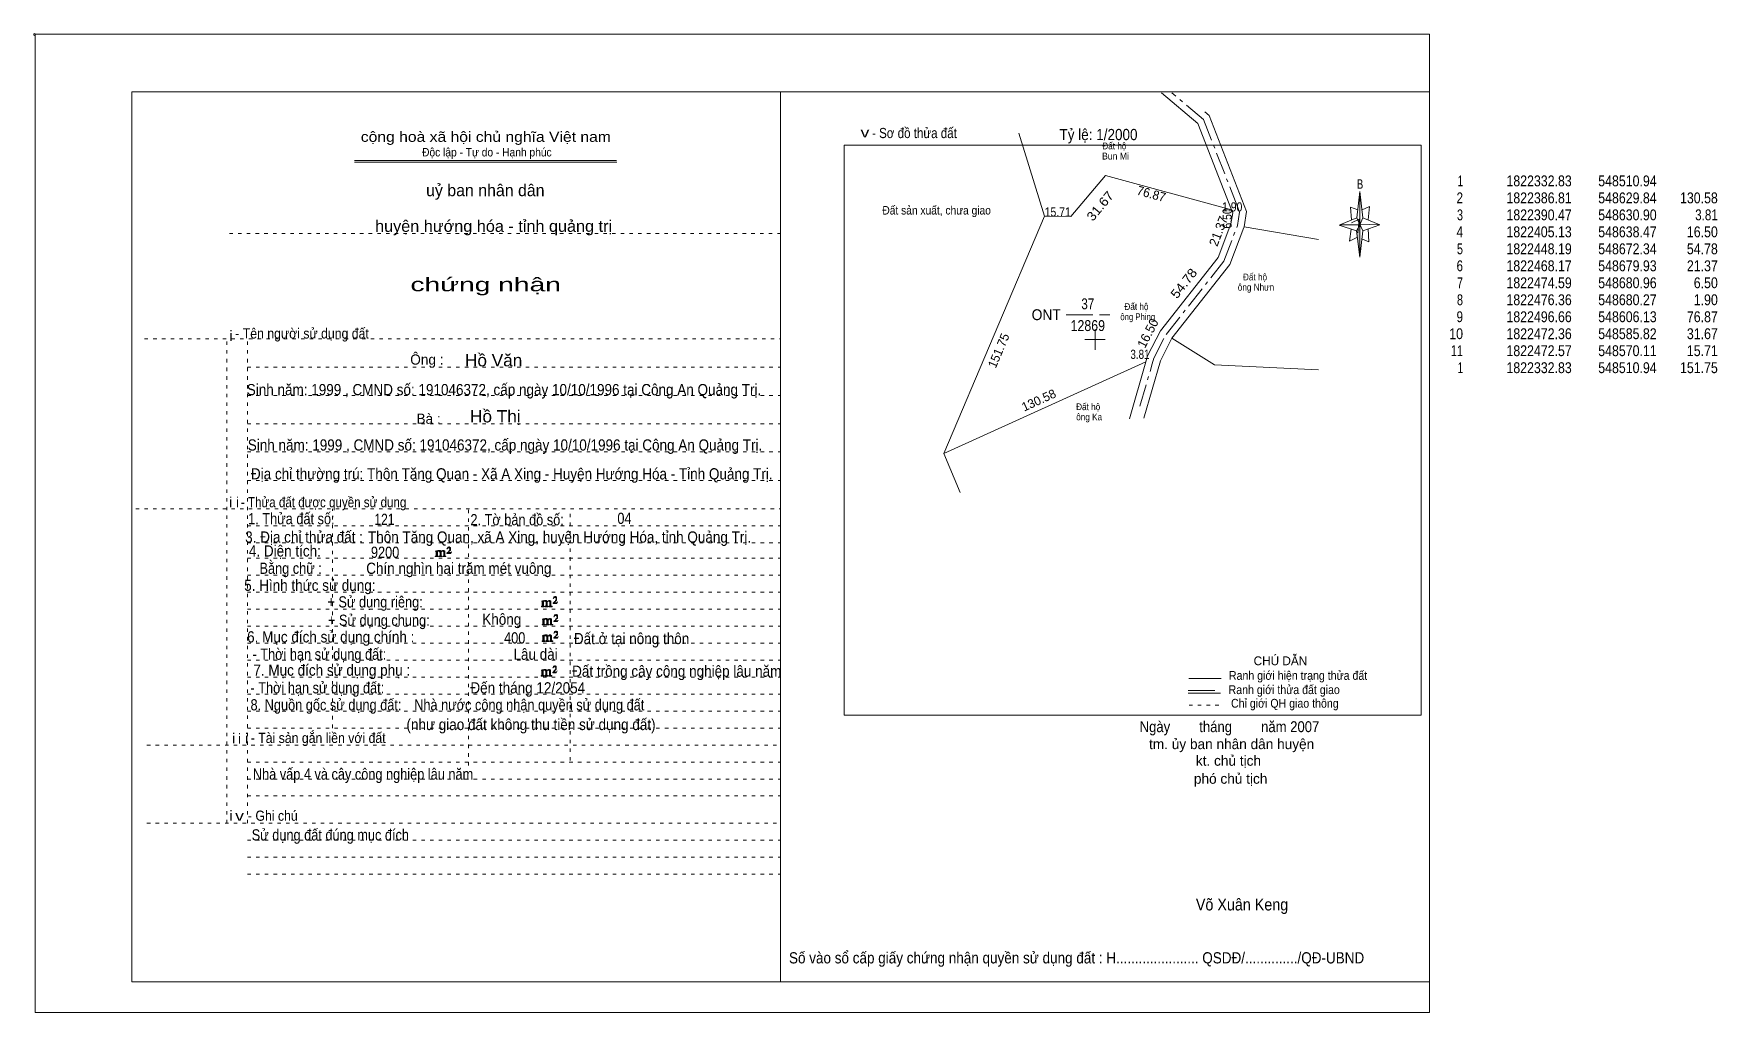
# Model space of a CAD drawing. Header units: centimetres. Extents: x -1.6 to 48, y -3.3 to 25.5.
import ezdxf
from ezdxf.enums import TextEntityAlignment as Align

# ---------------------------------------------------------------- set-up
doc = ezdxf.new("R2010")
doc.units = ezdxf.units.CM
doc.header["$LTSCALE"] = 0.13
for name, pattern in [('DOT_DASHED', [7.7, 5, -1.2, 0.3, -1.2]), ('DOTTED', [1.5, 0.3, -1.2]), ('LONG_DASHED', [7.5, 6, -1.5])]:
    doc.linetypes.add(name, pattern=pattern)
for name, color, linetype, lineweight in [('1', 7, 'DOTTED', 13), ('22', 7, 'Continuous', 13), ('33', 7, 'LONG_DASHED', 13), ('4', 7, 'Continuous', 13), ('5', 7, 'Continuous', 13), ('50', 7, 'Continuous', 13), ('53', 7, 'Continuous', 13)]:
    doc.layers.add(name, color=color, linetype=linetype, lineweight=lineweight)
for name, color, linetype in [('10', 7, 'Continuous'), ('23', 7, 'Continuous'), ('30', 7, 'Continuous')]:
    doc.layers.add(name, color=color, linetype=linetype)

msp = doc.modelspace()

# ---------------------------------------------------------------- hatches: boundary and pattern name
at = {"layer": '5'}
msp.add_hatch(color=256, dxfattribs=at).paths.add_polyline_path([(37.46, 19.87), (37.46, 18.91), (37.36, 19.69)])
at = {"layer": '50'}
for points in [[(10.27, 10.13), (10.27, 10.12), (10.27, 10.11), (10.25, 10.11), (10.24, 10.11), (10.24, 10.1), (10.33, 10.1), (10.33, 10.11), (10.32, 10.11), (10.31, 10.11), (10.31, 10.12), (10.31, 10.13), (10.31, 10.24), (10.31, 10.25), (10.32, 10.26), (10.34, 10.26), (10.35, 10.26), (10.36, 10.26), (10.37, 10.25), (10.39, 10.22), (10.39, 10.13), (10.37, 10.12), (10.37, 10.11), (10.36, 10.11), (10.35, 10.11), (10.35, 10.1), (10.44, 10.1), (10.44, 10.11), (10.43, 10.11), (10.42, 10.11), (10.42, 10.12), (10.42, 10.13), (10.42, 10.24), (10.44, 10.26), (10.45, 10.26), (10.46, 10.26), (10.49, 10.26), (10.49, 10.25), (10.5, 10.24), (10.5, 10.22), (10.5, 10.13), (10.5, 10.12), (10.49, 10.11), (10.49, 10.11), (10.47, 10.11), (10.47, 10.1), (10.56, 10.1), (10.56, 10.11), (10.55, 10.11), (10.54, 10.11), (10.53, 10.12), (10.53, 10.13), (10.53, 10.2), (10.53, 10.25), (10.53, 10.26), (10.52, 10.27), (10.5, 10.28), (10.47, 10.28), (10.46, 10.28), (10.44, 10.27), (10.41, 10.25), (10.41, 10.26), (10.4, 10.28), (10.39, 10.28), (10.37, 10.28), (10.35, 10.28), (10.34, 10.28), (10.32, 10.26), (10.31, 10.26), (10.31, 10.25), (10.31, 10.25), (10.31, 10.26), (10.31, 10.28), (10.24, 10.26), (10.24, 10.26), (10.25, 10.26), (10.27, 10.25), (10.27, 10.24), (10.27, 10.23)], [(10.69, 10.19), (10.72, 10.24), (10.72, 10.24), (10.71, 10.22), (10.69, 10.22), (10.68, 10.22), (10.63, 10.22), (10.66, 10.26), (10.67, 10.27), (10.69, 10.28), (10.69, 10.3), (10.69, 10.32), (10.69, 10.34), (10.69, 10.35), (10.69, 10.37), (10.68, 10.38), (10.67, 10.38), (10.66, 10.39), (10.65, 10.39), (10.63, 10.38), (10.63, 10.38), (10.62, 10.37), (10.61, 10.35), (10.59, 10.33), (10.61, 10.33), (10.61, 10.35), (10.62, 10.35), (10.63, 10.36), (10.65, 10.36), (10.66, 10.36), (10.67, 10.35), (10.68, 10.35), (10.68, 10.32), (10.68, 10.3), (10.66, 10.28), (10.66, 10.26), (10.65, 10.25), (10.59, 10.2), (10.59, 10.19)], [(13.39, 8.66), (13.39, 8.65), (13.39, 8.64), (13.38, 8.64), (13.37, 8.64), (13.37, 8.62), (13.45, 8.62), (13.45, 8.64), (13.44, 8.64), (13.43, 8.64), (13.43, 8.65), (13.43, 8.66), (13.43, 8.77), (13.43, 8.78), (13.44, 8.79), (13.47, 8.79), (13.48, 8.79), (13.49, 8.79), (13.5, 8.78), (13.51, 8.74), (13.51, 8.66), (13.5, 8.65), (13.5, 8.64), (13.49, 8.64), (13.48, 8.64), (13.48, 8.62), (13.57, 8.62), (13.57, 8.64), (13.55, 8.64), (13.54, 8.64), (13.54, 8.65), (13.54, 8.66), (13.54, 8.77), (13.57, 8.79), (13.58, 8.79), (13.59, 8.79), (13.61, 8.79), (13.61, 8.78), (13.62, 8.77), (13.62, 8.74), (13.62, 8.66), (13.62, 8.65), (13.61, 8.64), (13.61, 8.64), (13.6, 8.64), (13.6, 8.62), (13.69, 8.62), (13.69, 8.64), (13.67, 8.64), (13.66, 8.64), (13.65, 8.65), (13.65, 8.66), (13.65, 8.73), (13.65, 8.78), (13.65, 8.79), (13.64, 8.8), (13.62, 8.81), (13.6, 8.81), (13.59, 8.81), (13.57, 8.8), (13.53, 8.78), (13.53, 8.79), (13.52, 8.81), (13.51, 8.81), (13.5, 8.81), (13.48, 8.81), (13.47, 8.81), (13.44, 8.79), (13.43, 8.79), (13.43, 8.78), (13.43, 8.78), (13.43, 8.79), (13.43, 8.81), (13.37, 8.79), (13.37, 8.79), (13.38, 8.79), (13.39, 8.78), (13.39, 8.77), (13.39, 8.76)], [(13.82, 8.72), (13.84, 8.77), (13.84, 8.77), (13.83, 8.74), (13.82, 8.74), (13.81, 8.74), (13.75, 8.74), (13.79, 8.79), (13.8, 8.8), (13.82, 8.81), (13.82, 8.83), (13.82, 8.84), (13.82, 8.87), (13.82, 8.88), (13.82, 8.9), (13.81, 8.91), (13.8, 8.91), (13.79, 8.92), (13.77, 8.92), (13.75, 8.91), (13.75, 8.91), (13.74, 8.9), (13.73, 8.88), (13.72, 8.86), (13.73, 8.86), (13.73, 8.88), (13.74, 8.88), (13.75, 8.89), (13.77, 8.89), (13.79, 8.89), (13.8, 8.88), (13.81, 8.88), (13.81, 8.84), (13.81, 8.83), (13.79, 8.81), (13.79, 8.79), (13.77, 8.78), (13.72, 8.73), (13.72, 8.72)], [(13.41, 8.12), (13.41, 8.11), (13.41, 8.1), (13.4, 8.1), (13.39, 8.1), (13.39, 8.09), (13.48, 8.09), (13.48, 8.1), (13.47, 8.1), (13.45, 8.1), (13.45, 8.11), (13.45, 8.12), (13.45, 8.23), (13.45, 8.24), (13.47, 8.26), (13.49, 8.26), (13.5, 8.26), (13.51, 8.26), (13.52, 8.24), (13.53, 8.21), (13.53, 8.12), (13.52, 8.11), (13.52, 8.1), (13.51, 8.1), (13.5, 8.1), (13.5, 8.09), (13.59, 8.09), (13.59, 8.1), (13.58, 8.1), (13.57, 8.1), (13.57, 8.11), (13.57, 8.12), (13.57, 8.23), (13.59, 8.26), (13.6, 8.26), (13.61, 8.26), (13.63, 8.26), (13.63, 8.24), (13.64, 8.23), (13.64, 8.21), (13.64, 8.12), (13.64, 8.11), (13.63, 8.1), (13.63, 8.1), (13.62, 8.1), (13.62, 8.09), (13.71, 8.09), (13.71, 8.1), (13.7, 8.1), (13.69, 8.1), (13.67, 8.11), (13.67, 8.12), (13.67, 8.2), (13.67, 8.24), (13.67, 8.26), (13.66, 8.27), (13.64, 8.28), (13.62, 8.28), (13.61, 8.28), (13.59, 8.27), (13.55, 8.24), (13.55, 8.26), (13.54, 8.28), (13.53, 8.28), (13.52, 8.28), (13.5, 8.28), (13.49, 8.28), (13.47, 8.26), (13.45, 8.26), (13.45, 8.24), (13.45, 8.24), (13.45, 8.26), (13.45, 8.28), (13.39, 8.26), (13.39, 8.26), (13.4, 8.26), (13.41, 8.24), (13.41, 8.23), (13.41, 8.22)], [(13.84, 8.19), (13.86, 8.23), (13.86, 8.23), (13.85, 8.21), (13.84, 8.21), (13.83, 8.21), (13.77, 8.21), (13.81, 8.26), (13.82, 8.27), (13.84, 8.28), (13.84, 8.3), (13.84, 8.31), (13.84, 8.33), (13.84, 8.34), (13.84, 8.37), (13.83, 8.38), (13.82, 8.38), (13.81, 8.39), (13.8, 8.39), (13.77, 8.38), (13.77, 8.38), (13.76, 8.37), (13.75, 8.34), (13.74, 8.32), (13.75, 8.32), (13.75, 8.34), (13.76, 8.34), (13.77, 8.36), (13.8, 8.36), (13.81, 8.36), (13.82, 8.34), (13.83, 8.34), (13.83, 8.31), (13.83, 8.3), (13.81, 8.28), (13.81, 8.26), (13.8, 8.24), (13.74, 8.2), (13.74, 8.19)], [(13.41, 7.64), (13.41, 7.63), (13.41, 7.62), (13.4, 7.62), (13.39, 7.62), (13.39, 7.6), (13.47, 7.6), (13.47, 7.62), (13.46, 7.62), (13.45, 7.62), (13.45, 7.63), (13.45, 7.64), (13.45, 7.75), (13.45, 7.76), (13.46, 7.77), (13.49, 7.77), (13.5, 7.77), (13.51, 7.77), (13.52, 7.76), (13.53, 7.72), (13.53, 7.64), (13.52, 7.63), (13.52, 7.62), (13.51, 7.62), (13.5, 7.62), (13.5, 7.6), (13.59, 7.6), (13.59, 7.62), (13.57, 7.62), (13.56, 7.62), (13.56, 7.63), (13.56, 7.64), (13.56, 7.75), (13.59, 7.77), (13.6, 7.77), (13.61, 7.77), (13.63, 7.77), (13.63, 7.76), (13.64, 7.75), (13.64, 7.72), (13.64, 7.64), (13.64, 7.63), (13.63, 7.62), (13.63, 7.62), (13.62, 7.62), (13.62, 7.6), (13.71, 7.6), (13.71, 7.62), (13.69, 7.62), (13.68, 7.62), (13.67, 7.63), (13.67, 7.64), (13.67, 7.71), (13.67, 7.76), (13.67, 7.77), (13.66, 7.78), (13.64, 7.79), (13.62, 7.79), (13.61, 7.79), (13.59, 7.78), (13.55, 7.76), (13.55, 7.77), (13.54, 7.79), (13.53, 7.79), (13.52, 7.79), (13.5, 7.79), (13.49, 7.79), (13.46, 7.77), (13.45, 7.77), (13.45, 7.76), (13.45, 7.76), (13.45, 7.77), (13.45, 7.79), (13.39, 7.77), (13.39, 7.77), (13.4, 7.77), (13.41, 7.76), (13.41, 7.75), (13.41, 7.74)], [(13.84, 7.7), (13.86, 7.75), (13.86, 7.75), (13.85, 7.72), (13.84, 7.72), (13.83, 7.72), (13.77, 7.72), (13.81, 7.77), (13.82, 7.78), (13.84, 7.79), (13.84, 7.81), (13.84, 7.82), (13.84, 7.85), (13.84, 7.86), (13.84, 7.88), (13.83, 7.89), (13.82, 7.89), (13.81, 7.9), (13.79, 7.9), (13.77, 7.89), (13.77, 7.89), (13.76, 7.88), (13.75, 7.86), (13.74, 7.84), (13.75, 7.84), (13.75, 7.86), (13.76, 7.86), (13.77, 7.87), (13.79, 7.87), (13.81, 7.87), (13.82, 7.86), (13.83, 7.86), (13.83, 7.82), (13.83, 7.81), (13.81, 7.79), (13.81, 7.77), (13.79, 7.76), (13.74, 7.71), (13.74, 7.7)], [(13.38, 6.62), (13.38, 6.61), (13.38, 6.6), (13.37, 6.6), (13.36, 6.6), (13.36, 6.58), (13.44, 6.58), (13.44, 6.6), (13.43, 6.6), (13.42, 6.6), (13.42, 6.61), (13.42, 6.62), (13.42, 6.73), (13.42, 6.74), (13.43, 6.75), (13.46, 6.75), (13.47, 6.75), (13.48, 6.75), (13.49, 6.74), (13.5, 6.7), (13.5, 6.62), (13.49, 6.61), (13.49, 6.6), (13.48, 6.6), (13.47, 6.6), (13.47, 6.58), (13.56, 6.58), (13.56, 6.6), (13.54, 6.6), (13.53, 6.6), (13.53, 6.61), (13.53, 6.62), (13.53, 6.73), (13.56, 6.75), (13.57, 6.75), (13.58, 6.75), (13.6, 6.75), (13.6, 6.74), (13.61, 6.73), (13.61, 6.7), (13.61, 6.62), (13.61, 6.61), (13.6, 6.6), (13.6, 6.6), (13.59, 6.6), (13.59, 6.58), (13.68, 6.58), (13.68, 6.6), (13.66, 6.6), (13.65, 6.6), (13.64, 6.61), (13.64, 6.62), (13.64, 6.69), (13.64, 6.74), (13.64, 6.75), (13.63, 6.76), (13.61, 6.77), (13.59, 6.77), (13.58, 6.77), (13.56, 6.76), (13.52, 6.74), (13.52, 6.75), (13.51, 6.77), (13.5, 6.77), (13.49, 6.77), (13.47, 6.77), (13.46, 6.77), (13.43, 6.75), (13.42, 6.75), (13.42, 6.74), (13.42, 6.74), (13.42, 6.75), (13.42, 6.77), (13.36, 6.75), (13.36, 6.75), (13.37, 6.75), (13.38, 6.74), (13.38, 6.73), (13.38, 6.72)], [(13.81, 6.68), (13.83, 6.73), (13.83, 6.73), (13.82, 6.7), (13.81, 6.7), (13.8, 6.7), (13.74, 6.7), (13.78, 6.75), (13.79, 6.76), (13.81, 6.77), (13.81, 6.79), (13.81, 6.8), (13.81, 6.83), (13.81, 6.84), (13.81, 6.86), (13.8, 6.87), (13.79, 6.87), (13.78, 6.88), (13.76, 6.88), (13.74, 6.87), (13.74, 6.87), (13.73, 6.86), (13.72, 6.84), (13.71, 6.82), (13.72, 6.82), (13.72, 6.84), (13.73, 6.84), (13.74, 6.85), (13.76, 6.85), (13.78, 6.85), (13.79, 6.84), (13.8, 6.84), (13.8, 6.8), (13.8, 6.79), (13.78, 6.77), (13.78, 6.75), (13.76, 6.74), (13.71, 6.69), (13.71, 6.68)]]:
    msp.add_hatch(color=256, dxfattribs=at).paths.add_polyline_path(points)

# ---------------------------------------------------------------- linework, layer by layer
at = {"layer": '1', "linetype": 'Continuous'}
for p, q in [((1.31, -2.42), (1.31, 23.78)), ((1.31, 23.78), (39.51, 23.78)), ((20.41, -2.42), (20.41, 23.78)), ((39.51, -2.42), (39.51, 23.78)), ((7.87, 21.76), (15.58, 21.76)), ((7.87, 21.71), (15.59, 21.71)), ((37.36, 19.69), (36.85, 19.86)), ((1.31, -2.42), (39.51, -2.42))]:
    msp.add_line(p, q, dxfattribs=at)
at = {"layer": '1'}
for p, q in [((4.19, 19.61), (20.41, 19.61)), ((1.69, 16.51), (20.41, 16.51)), ((4.11, 2.25), (4.11, 16.51)), ((4.72, 2.25), (4.72, 16.51)), ((4.72, 15.68), (20.41, 15.68)), ((4.72, 14.84), (20.41, 14.84)), ((4.72, 14.01), (20.41, 14.01)), ((4.72, 13.18), (20.41, 13.18)), ((4.72, 12.34), (20.41, 12.34)), ((1.43, 11.5), (20.41, 11.5)), ((7.22, 5.05), (7.22, 11.5)), ((11.22, 3.95), (11.22, 11.5)), ((14.22, 4.09), (14.22, 11.5)), ((4.72, 11), (20.41, 11)), ((4.72, 10.5), (20.41, 10.5)), ((4.72, 10.05), (20.41, 10.05)), ((4.72, 9.55), (20.41, 9.55)), ((4.72, 9.05), (20.41, 9.05)), ((4.72, 8.55), (20.41, 8.55)), ((4.72, 8.05), (20.41, 8.05)), ((4.72, 7.55), (20.41, 7.55)), ((4.72, 7.05), (20.41, 7.05)), ((4.72, 6.55), (20.41, 6.55)), ((4.72, 6.05), (20.41, 6.05)), ((4.72, 5.55), (20.41, 5.55)), ((4.72, 5.05), (20.41, 5.05)), ((1.76, 4.55), (20.41, 4.55)), ((4.72, 4.05), (20.41, 4.05)), ((4.72, 3.55), (20.41, 3.55)), ((4.72, 3.05), (20.41, 3.05)), ((1.76, 2.25), (20.41, 2.25)), ((4.72, 1.75), (20.41, 1.75)), ((4.72, 1.25), (20.41, 1.25)), ((4.72, 0.75), (20.41, 0.75))]:
    msp.add_line(p, q, dxfattribs=at)
at = {"layer": '1', "linetype": 'Continuous'}
msp.add_lwpolyline([(-1.53, -3.32), (39.51, -3.32), (39.51, 25.48), (-1.53, 25.48)], close=True, dxfattribs=at)
msp.add_lwpolyline([(37.37, 19.49), (37.16, 19.39), (37.21, 19.74)], dxfattribs=at)
at = {"layer": '22'}
for p, q in [((27.42, 22.57), (28.18, 20.12)), ((34.06, 19.81), (36.25, 19.43)), ((30.68, 14.15), (31.16, 15.83)), ((25.22, 13.13), (25.7, 11.99))]:
    msp.add_line(p, q, dxfattribs=at)
at = {"layer": '22', "linetype": 'DOT_DASHED'}
msp.add_line((30.99, 14.53), (31.35, 15.77), dxfattribs=at)
at = {"layer": '22'}
for points in [[(33.68, 20.31), (32.69, 22.85), (31.62, 23.75)], [(34.06, 19.81), (34.13, 20.26), (33.03, 23.09), (32.9, 23.19)], [(33.68, 20.31), (29.98, 21.32), (28.96, 20.11), (28.18, 20.12)], [(28.18, 20.12), (25.22, 13.13), (31.16, 15.83)], [(31.16, 15.83), (31.21, 16.01), (31.59, 16.75), (33.29, 18.9), (33.67, 19.9), (33.72, 20.22), (33.68, 20.31)], [(31.93, 16.53), (33.64, 18.7), (34.05, 19.79), (34.06, 19.81)], [(31.1, 14.17), (31.59, 15.86), (31.93, 16.53)], [(31.93, 16.53), (33.18, 15.74), (36.25, 15.6)]]:
    msp.add_lwpolyline(points, dxfattribs=at)
at = {"layer": '22', "linetype": 'DOT_DASHED'}
for points in [[(33.87, 20.38), (32.86, 22.97), (31.93, 23.75)], [(31.35, 15.77), (31.4, 15.94), (31.76, 16.64), (33.46, 18.8), (33.86, 19.85), (33.92, 20.24), (33.87, 20.38)]]:
    msp.add_lwpolyline(points, dxfattribs=at)
at = {"layer": '33'}
msp.add_line((28.82, 17.22), (30.1, 17.22), dxfattribs=at)
at = {"layer": '4'}
for p, q in [((32.43, 6.51), (33.38, 6.51)), ((32.41, 6.08), (33.36, 6.08))]:
    msp.add_line(p, q, dxfattribs=at)
at = {"layer": '4', "linetype": 'LONG_DASHED'}
msp.add_line((32.41, 6.16), (33.36, 6.16), dxfattribs=at)
at = {"layer": '4', "linetype": 'DOTTED'}
msp.add_line((32.44, 5.72), (33.43, 5.72), dxfattribs=at)
at = {"layer": '4'}
msp.add_lwpolyline([(22.28, 22.21), (39.27, 22.21), (39.27, 5.43), (22.28, 5.43)], close=True, dxfattribs=at)
msp.add_circle((-1.55, 25.47), 0.025, dxfattribs=at)
at = {"layer": '5'}
for p, q in [((37.37, 20.07), (37.46, 20.85)), ((37.55, 20.07), (38.05, 19.87)), ((37.55, 19.69), (37.46, 18.91)), ((37.73, 19.37), (37.52, 19.45)), ((37.71, 19.75), (37.73, 19.37))]:
    msp.add_line(p, q, dxfattribs=at)
for points in [[(37.46, 20.85), (37.55, 20.07), (37.46, 19.87)], [(37.46, 19.87), (36.87, 19.87), (37.37, 20.07), (37.55, 19.69), (38.05, 19.87), (37.46, 19.89)], [(37.46, 19.87), (37.46, 18.91), (37.36, 19.69)]]:
    msp.add_lwpolyline(points, close=True, dxfattribs=at)
for points in [[(37.4, 20.31), (37.19, 20.39), (37.22, 20.01)], [(37.53, 20.31), (37.75, 20.41), (37.71, 20.01)], [(37.46, 19.87), (37.37, 20.07), (36.87, 19.87)], [(37.22, 19.93), (37.44, 20.03), (37.4, 19.63)], [(37.46, 19.87), (37.55, 19.69), (38.05, 19.87)]]:
    msp.add_lwpolyline(points, dxfattribs=at)
at = {"layer": '50'}
for points in [[(10.27, 10.13), (10.27, 10.12), (10.27, 10.11), (10.25, 10.11), (10.24, 10.11), (10.24, 10.1), (10.33, 10.1), (10.33, 10.11), (10.32, 10.11), (10.31, 10.11), (10.31, 10.12), (10.31, 10.13), (10.31, 10.24), (10.31, 10.25), (10.32, 10.26), (10.34, 10.26), (10.35, 10.26), (10.36, 10.26), (10.37, 10.25), (10.39, 10.22), (10.39, 10.13), (10.37, 10.12), (10.37, 10.11), (10.36, 10.11), (10.35, 10.11), (10.35, 10.1), (10.44, 10.1), (10.44, 10.11), (10.43, 10.11), (10.42, 10.11), (10.42, 10.12), (10.42, 10.13), (10.42, 10.24), (10.44, 10.26), (10.45, 10.26), (10.46, 10.26), (10.49, 10.26), (10.49, 10.25), (10.5, 10.24), (10.5, 10.22), (10.5, 10.13), (10.5, 10.12), (10.49, 10.11), (10.49, 10.11), (10.47, 10.11), (10.47, 10.1), (10.56, 10.1), (10.56, 10.11), (10.55, 10.11), (10.54, 10.11), (10.53, 10.12), (10.53, 10.13), (10.53, 10.2), (10.53, 10.25), (10.53, 10.26), (10.52, 10.27), (10.5, 10.28), (10.47, 10.28), (10.46, 10.28), (10.44, 10.27), (10.41, 10.25), (10.41, 10.26), (10.4, 10.28), (10.39, 10.28), (10.37, 10.28), (10.35, 10.28), (10.34, 10.28), (10.32, 10.26), (10.31, 10.26), (10.31, 10.25), (10.31, 10.25), (10.31, 10.26), (10.31, 10.28), (10.24, 10.26), (10.24, 10.26), (10.25, 10.26), (10.27, 10.25), (10.27, 10.24), (10.27, 10.23)], [(10.69, 10.19), (10.72, 10.24), (10.72, 10.24), (10.71, 10.22), (10.69, 10.22), (10.68, 10.22), (10.63, 10.22), (10.66, 10.26), (10.67, 10.27), (10.69, 10.28), (10.69, 10.3), (10.69, 10.32), (10.69, 10.34), (10.69, 10.35), (10.69, 10.37), (10.68, 10.38), (10.67, 10.38), (10.66, 10.39), (10.65, 10.39), (10.63, 10.38), (10.63, 10.38), (10.62, 10.37), (10.61, 10.35), (10.59, 10.33), (10.61, 10.33), (10.61, 10.35), (10.62, 10.35), (10.63, 10.36), (10.65, 10.36), (10.66, 10.36), (10.67, 10.35), (10.68, 10.35), (10.68, 10.32), (10.68, 10.3), (10.66, 10.28), (10.66, 10.26), (10.65, 10.25), (10.59, 10.2), (10.59, 10.19)], [(13.39, 8.66), (13.39, 8.65), (13.39, 8.64), (13.38, 8.64), (13.37, 8.64), (13.37, 8.62), (13.45, 8.62), (13.45, 8.64), (13.44, 8.64), (13.43, 8.64), (13.43, 8.65), (13.43, 8.66), (13.43, 8.77), (13.43, 8.78), (13.44, 8.79), (13.47, 8.79), (13.48, 8.79), (13.49, 8.79), (13.5, 8.78), (13.51, 8.74), (13.51, 8.66), (13.5, 8.65), (13.5, 8.64), (13.49, 8.64), (13.48, 8.64), (13.48, 8.62), (13.57, 8.62), (13.57, 8.64), (13.55, 8.64), (13.54, 8.64), (13.54, 8.65), (13.54, 8.66), (13.54, 8.77), (13.57, 8.79), (13.58, 8.79), (13.59, 8.79), (13.61, 8.79), (13.61, 8.78), (13.62, 8.77), (13.62, 8.74), (13.62, 8.66), (13.62, 8.65), (13.61, 8.64), (13.61, 8.64), (13.6, 8.64), (13.6, 8.62), (13.69, 8.62), (13.69, 8.64), (13.67, 8.64), (13.66, 8.64), (13.65, 8.65), (13.65, 8.66), (13.65, 8.73), (13.65, 8.78), (13.65, 8.79), (13.64, 8.8), (13.62, 8.81), (13.6, 8.81), (13.59, 8.81), (13.57, 8.8), (13.53, 8.78), (13.53, 8.79), (13.52, 8.81), (13.51, 8.81), (13.5, 8.81), (13.48, 8.81), (13.47, 8.81), (13.44, 8.79), (13.43, 8.79), (13.43, 8.78), (13.43, 8.78), (13.43, 8.79), (13.43, 8.81), (13.37, 8.79), (13.37, 8.79), (13.38, 8.79), (13.39, 8.78), (13.39, 8.77), (13.39, 8.76)], [(13.82, 8.72), (13.84, 8.77), (13.84, 8.77), (13.83, 8.74), (13.82, 8.74), (13.81, 8.74), (13.75, 8.74), (13.79, 8.79), (13.8, 8.8), (13.82, 8.81), (13.82, 8.83), (13.82, 8.84), (13.82, 8.87), (13.82, 8.88), (13.82, 8.9), (13.81, 8.91), (13.8, 8.91), (13.79, 8.92), (13.77, 8.92), (13.75, 8.91), (13.75, 8.91), (13.74, 8.9), (13.73, 8.88), (13.72, 8.86), (13.73, 8.86), (13.73, 8.88), (13.74, 8.88), (13.75, 8.89), (13.77, 8.89), (13.79, 8.89), (13.8, 8.88), (13.81, 8.88), (13.81, 8.84), (13.81, 8.83), (13.79, 8.81), (13.79, 8.79), (13.77, 8.78), (13.72, 8.73), (13.72, 8.72)], [(13.41, 8.12), (13.41, 8.11), (13.41, 8.1), (13.4, 8.1), (13.39, 8.1), (13.39, 8.09), (13.48, 8.09), (13.48, 8.1), (13.47, 8.1), (13.45, 8.1), (13.45, 8.11), (13.45, 8.12), (13.45, 8.23), (13.45, 8.24), (13.47, 8.26), (13.49, 8.26), (13.5, 8.26), (13.51, 8.26), (13.52, 8.24), (13.53, 8.21), (13.53, 8.12), (13.52, 8.11), (13.52, 8.1), (13.51, 8.1), (13.5, 8.1), (13.5, 8.09), (13.59, 8.09), (13.59, 8.1), (13.58, 8.1), (13.57, 8.1), (13.57, 8.11), (13.57, 8.12), (13.57, 8.23), (13.59, 8.26), (13.6, 8.26), (13.61, 8.26), (13.63, 8.26), (13.63, 8.24), (13.64, 8.23), (13.64, 8.21), (13.64, 8.12), (13.64, 8.11), (13.63, 8.1), (13.63, 8.1), (13.62, 8.1), (13.62, 8.09), (13.71, 8.09), (13.71, 8.1), (13.7, 8.1), (13.69, 8.1), (13.67, 8.11), (13.67, 8.12), (13.67, 8.2), (13.67, 8.24), (13.67, 8.26), (13.66, 8.27), (13.64, 8.28), (13.62, 8.28), (13.61, 8.28), (13.59, 8.27), (13.55, 8.24), (13.55, 8.26), (13.54, 8.28), (13.53, 8.28), (13.52, 8.28), (13.5, 8.28), (13.49, 8.28), (13.47, 8.26), (13.45, 8.26), (13.45, 8.24), (13.45, 8.24), (13.45, 8.26), (13.45, 8.28), (13.39, 8.26), (13.39, 8.26), (13.4, 8.26), (13.41, 8.24), (13.41, 8.23), (13.41, 8.22)], [(13.84, 8.19), (13.86, 8.23), (13.86, 8.23), (13.85, 8.21), (13.84, 8.21), (13.83, 8.21), (13.77, 8.21), (13.81, 8.26), (13.82, 8.27), (13.84, 8.28), (13.84, 8.3), (13.84, 8.31), (13.84, 8.33), (13.84, 8.34), (13.84, 8.37), (13.83, 8.38), (13.82, 8.38), (13.81, 8.39), (13.8, 8.39), (13.77, 8.38), (13.77, 8.38), (13.76, 8.37), (13.75, 8.34), (13.74, 8.32), (13.75, 8.32), (13.75, 8.34), (13.76, 8.34), (13.77, 8.36), (13.8, 8.36), (13.81, 8.36), (13.82, 8.34), (13.83, 8.34), (13.83, 8.31), (13.83, 8.3), (13.81, 8.28), (13.81, 8.26), (13.8, 8.24), (13.74, 8.2), (13.74, 8.19)], [(13.41, 7.64), (13.41, 7.63), (13.41, 7.62), (13.4, 7.62), (13.39, 7.62), (13.39, 7.6), (13.47, 7.6), (13.47, 7.62), (13.46, 7.62), (13.45, 7.62), (13.45, 7.63), (13.45, 7.64), (13.45, 7.75), (13.45, 7.76), (13.46, 7.77), (13.49, 7.77), (13.5, 7.77), (13.51, 7.77), (13.52, 7.76), (13.53, 7.72), (13.53, 7.64), (13.52, 7.63), (13.52, 7.62), (13.51, 7.62), (13.5, 7.62), (13.5, 7.6), (13.59, 7.6), (13.59, 7.62), (13.57, 7.62), (13.56, 7.62), (13.56, 7.63), (13.56, 7.64), (13.56, 7.75), (13.59, 7.77), (13.6, 7.77), (13.61, 7.77), (13.63, 7.77), (13.63, 7.76), (13.64, 7.75), (13.64, 7.72), (13.64, 7.64), (13.64, 7.63), (13.63, 7.62), (13.63, 7.62), (13.62, 7.62), (13.62, 7.6), (13.71, 7.6), (13.71, 7.62), (13.69, 7.62), (13.68, 7.62), (13.67, 7.63), (13.67, 7.64), (13.67, 7.71), (13.67, 7.76), (13.67, 7.77), (13.66, 7.78), (13.64, 7.79), (13.62, 7.79), (13.61, 7.79), (13.59, 7.78), (13.55, 7.76), (13.55, 7.77), (13.54, 7.79), (13.53, 7.79), (13.52, 7.79), (13.5, 7.79), (13.49, 7.79), (13.46, 7.77), (13.45, 7.77), (13.45, 7.76), (13.45, 7.76), (13.45, 7.77), (13.45, 7.79), (13.39, 7.77), (13.39, 7.77), (13.4, 7.77), (13.41, 7.76), (13.41, 7.75), (13.41, 7.74)], [(13.84, 7.7), (13.86, 7.75), (13.86, 7.75), (13.85, 7.72), (13.84, 7.72), (13.83, 7.72), (13.77, 7.72), (13.81, 7.77), (13.82, 7.78), (13.84, 7.79), (13.84, 7.81), (13.84, 7.82), (13.84, 7.85), (13.84, 7.86), (13.84, 7.88), (13.83, 7.89), (13.82, 7.89), (13.81, 7.9), (13.79, 7.9), (13.77, 7.89), (13.77, 7.89), (13.76, 7.88), (13.75, 7.86), (13.74, 7.84), (13.75, 7.84), (13.75, 7.86), (13.76, 7.86), (13.77, 7.87), (13.79, 7.87), (13.81, 7.87), (13.82, 7.86), (13.83, 7.86), (13.83, 7.82), (13.83, 7.81), (13.81, 7.79), (13.81, 7.77), (13.79, 7.76), (13.74, 7.71), (13.74, 7.7)], [(13.38, 6.62), (13.38, 6.61), (13.38, 6.6), (13.37, 6.6), (13.36, 6.6), (13.36, 6.58), (13.44, 6.58), (13.44, 6.6), (13.43, 6.6), (13.42, 6.6), (13.42, 6.61), (13.42, 6.62), (13.42, 6.73), (13.42, 6.74), (13.43, 6.75), (13.46, 6.75), (13.47, 6.75), (13.48, 6.75), (13.49, 6.74), (13.5, 6.7), (13.5, 6.62), (13.49, 6.61), (13.49, 6.6), (13.48, 6.6), (13.47, 6.6), (13.47, 6.58), (13.56, 6.58), (13.56, 6.6), (13.54, 6.6), (13.53, 6.6), (13.53, 6.61), (13.53, 6.62), (13.53, 6.73), (13.56, 6.75), (13.57, 6.75), (13.58, 6.75), (13.6, 6.75), (13.6, 6.74), (13.61, 6.73), (13.61, 6.7), (13.61, 6.62), (13.61, 6.61), (13.6, 6.6), (13.6, 6.6), (13.59, 6.6), (13.59, 6.58), (13.68, 6.58), (13.68, 6.6), (13.66, 6.6), (13.65, 6.6), (13.64, 6.61), (13.64, 6.62), (13.64, 6.69), (13.64, 6.74), (13.64, 6.75), (13.63, 6.76), (13.61, 6.77), (13.59, 6.77), (13.58, 6.77), (13.56, 6.76), (13.52, 6.74), (13.52, 6.75), (13.51, 6.77), (13.5, 6.77), (13.49, 6.77), (13.47, 6.77), (13.46, 6.77), (13.43, 6.75), (13.42, 6.75), (13.42, 6.74), (13.42, 6.74), (13.42, 6.75), (13.42, 6.77), (13.36, 6.75), (13.36, 6.75), (13.37, 6.75), (13.38, 6.74), (13.38, 6.73), (13.38, 6.72)], [(13.81, 6.68), (13.83, 6.73), (13.83, 6.73), (13.82, 6.7), (13.81, 6.7), (13.8, 6.7), (13.74, 6.7), (13.78, 6.75), (13.79, 6.76), (13.81, 6.77), (13.81, 6.79), (13.81, 6.8), (13.81, 6.83), (13.81, 6.84), (13.81, 6.86), (13.8, 6.87), (13.79, 6.87), (13.78, 6.88), (13.76, 6.88), (13.74, 6.87), (13.74, 6.87), (13.73, 6.86), (13.72, 6.84), (13.71, 6.82), (13.72, 6.82), (13.72, 6.84), (13.73, 6.84), (13.74, 6.85), (13.76, 6.85), (13.78, 6.85), (13.79, 6.84), (13.8, 6.84), (13.8, 6.8), (13.8, 6.79), (13.78, 6.77), (13.78, 6.75), (13.76, 6.74), (13.71, 6.69), (13.71, 6.68)]]:
    msp.add_lwpolyline(points, close=True, dxfattribs=at)
at = {"layer": '53'}
for p, q in [((29.37, 16.49), (29.97, 16.49)), ((29.67, 16.19), (29.67, 16.79))]:
    msp.add_line(p, q, dxfattribs=at)

# ---------------------------------------------------------------- texts
at = {"layer": '1'}
for s, height, width, p in [('cộng hoà xã hội chủ nghĩa Việt nam', 0.3, 1.15, (11.735, 22.31)), ('v', 0.3, 1.3, (22.895, 22.44)), ('- Sơ đồ thửa đất ', 0.3, 0.85, (24.4, 22.42)), ('Độc lập - Tự do - Hạnh phúc', 0.25, 0.9, (11.765, 21.88)), ('chứng nhận', 0.4, 1.55, (11.73, 17.91)), ('- Tên người sử dụng đất', 0.3, 0.9, (6.325, 16.52)), ('- Thửa đất được quyền sử dụng', 0.3, 0.85, (6.96, 11.55)), ('- Tài sản gắn liền với đất ', 0.3, 0.9, (6.85, 4.61)), ('v', 0.3, 1.3, (4.485, 2.32)), ('- Ghi chú', 0.3, 0.9, (5.465, 2.32))]:
    msp.add_text(s, height=height, dxfattribs=dict(at, width=width)).set_placement(p, align=Align.CENTER)
for s, height, p in [('uỷ ban nhân dân', 0.35, (11.72, 20.71)), ('i', 0.3, (4.235, 16.45)), ('i', 0.3, (4.225, 11.55)), ('i', 0.3, (4.425, 11.55)), ('i', 0.3, (4.315, 4.6)), ('i', 0.3, (4.485, 4.59)), ('i', 0.3, (4.695, 4.6)), ('i', 0.3, (4.235, 2.32))]:
    msp.add_text(s, height=height, dxfattribs=at).set_placement(p, align=Align.CENTER)
at = {"layer": '10', "width": 0.9}
msp.add_text('Võ Xuân Keng', height=0.35, dxfattribs=at).set_placement((33.995, -0.32), align=Align.CENTER)
at = {"layer": '22', "width": 0.9}
msp.add_text('Đất sản xuất, chưa giao', height=0.25, dxfattribs=at).set_placement((25.005, 20.17), align=Align.CENTER)
at = {"layer": '23'}
for s, width, p in [('Đất hộ ', 0.9, (30.27, 22.09)), ('Bun Mi', 0.95, (30.27, 21.79)), ('Đất hộ ', 0.9, (34.41, 18.23)), ('ông Nhưn', 0.9, (34.405, 17.93)), ('Đất hộ ', 0.9, (30.92, 17.36)), ('ông Phing', 0.85, (30.925, 17.06)), ('Đất hộ ', 0.9, (29.5, 14.41)), ('ông Ka', 0.9, (29.495, 14.11))]:
    msp.add_text(s, height=0.2, dxfattribs=dict(at, width=width)).set_placement(p, align=Align.CENTER)
at = {"layer": '30'}
for s, width, p in [('1', 0.65, (40.5, 21)), ('1822332.83', 0.85, (43.7, 21)), ('548510.94', 0.85, (46.2, 21)), ('548510.94', 0.85, (46.2, 21)), ('2', 0.8, (40.5, 20.5)), ('1822386.81', 0.85, (43.7, 20.5)), ('548629.84', 0.85, (46.2, 20.5)), ('130.58', 0.85, (48, 20.5)), ('3', 0.75, (40.5, 20)), ('1822390.47', 0.85, (43.7, 20)), ('548630.90', 0.85, (46.2, 20)), ('3.81', 0.8, (48, 20)), ('1822405.13', 0.85, (43.7, 19.5)), ('548638.47', 0.85, (46.2, 19.5)), ('16.50', 0.85, (48, 19.5)), ('4', 0.8, (40.5, 19.5)), ('5', 0.75, (40.5, 19)), ('1822448.19', 0.85, (43.7, 19)), ('548672.34', 0.85, (46.2, 19)), ('54.78', 0.85, (48, 19)), ('6', 0.8, (40.5, 18.5)), ('1822468.17', 0.85, (43.7, 18.5)), ('548679.93', 0.85, (46.2, 18.5)), ('21.37', 0.85, (48, 18.5)), ('7', 0.75, (40.5, 18)), ('1822474.59', 0.85, (43.7, 18)), ('548680.96', 0.85, (46.2, 18)), ('6.50', 0.85, (48, 18)), ('8', 0.75, (40.5, 17.5)), ('1822476.36', 0.85, (43.7, 17.5)), ('548680.27', 0.85, (46.2, 17.5)), ('1.90', 0.85, (48, 17.5)), ('9', 0.8, (40.5, 17)), ('1822496.66', 0.85, (43.7, 17)), ('548606.13', 0.85, (46.2, 17)), ('76.87', 0.85, (48, 17)), ('10', 0.85, (40.5, 16.5)), ('1822472.36', 0.85, (43.7, 16.5)), ('548585.82', 0.85, (46.2, 16.5)), ('31.67', 0.85, (48, 16.5)), ('11', 0.75, (40.5, 16)), ('1822472.57', 0.85, (43.7, 16)), ('548570.11', 0.85, (46.2, 16)), ('15.71', 0.85, (48, 16)), ('1', 0.65, (40.5, 15.5)), ('1822332.83', 0.85, (43.7, 15.5)), ('548510.94', 0.85, (46.2, 15.5)), ('151.75', 0.85, (48, 15.5))]:
    msp.add_text(s, height=0.32, dxfattribs=dict(at, width=width)).set_placement(p, align=Align.RIGHT)
for s, rotation, width, p in [('31.67', 50.111, 1.1, (29.921, 20.333)), ('76.87', 344.687, 0.95, (31.289, 20.648)), ('6.50', 90, 0.85, (33.69, 20.055)), ('54.78', 51.812, 1.1, (32.388, 18.061))]:
    msp.add_text(s, height=0.27, rotation=rotation, dxfattribs=dict(at, width=width)).set_placement(p, align=Align.CENTER)
for s, width, p in [('15.71', 0.85, (28.57, 20.11)), ('1.90', 0.85, (33.705, 20.26)), ('3.81', 0.8, (30.99, 15.92))]:
    msp.add_text(s, height=0.27, dxfattribs=dict(at, width=width)).set_placement(p, align=Align.CENTER)
for s, height, rotation, p in [('21.37', 0.27, 69.199, (33.426, 19.632)), ('16.50', 0.27, 62.689, (31.343, 16.613)), ('151.75', 0.26, 67.051, (26.951, 16.114)), ('130.58', 0.26, 24.418, (28.066, 14.586))]:
    msp.add_text(s, height=height, rotation=rotation, dxfattribs=at).set_placement(p, align=Align.CENTER)
at = {"layer": '33', "width": 0.95}
msp.add_text('ONT', height=0.32, dxfattribs=at).set_placement((28.66, 17.06), align=Align.RIGHT)
at = {"layer": '33'}
for s, width, p in [('37', 0.8, (29.455, 17.38)), ('12869', 0.85, (29.455, 16.74))]:
    msp.add_text(s, height=0.32, dxfattribs=dict(at, width=width)).set_placement(p, align=Align.CENTER)
at = {"layer": '4', "width": 0.9}
for s, height, p in [('Tỷ lệ: 1/2000', 0.33, (29.77, 22.36)), ('Ranh giới hiện trạng thửa đất', 0.2591, (35.645, 6.47)), ('Ranh giới thửa đất giao ', 0.2591, (35.28, 6.05)), ('Chỉ giới QH giao thông', 0.2591, (35.255, 5.65))]:
    msp.add_text(s, height=height, dxfattribs=at).set_placement(p, align=Align.CENTER)
at = {"layer": '4'}
msp.add_text('CHÚ DẪN', height=0.2591, dxfattribs=at).set_placement((35.125, 6.9), align=Align.CENTER)
at = {"layer": '5', "width": 0.75}
msp.add_text('B', height=0.276, dxfattribs=at).set_placement((37.47, 20.93), align=Align.CENTER)
at = {"layer": '50'}
for s, height, width, p in [('  huyện hướng hóa - tỉnh quảng trị', 0.34, 1.05, (11.83, 19.66)), ('Hồ Văn', 0.36, 1.05, (11.965, 15.7)), ('Sinh năm: 1999 , CMND số: 191046372, cấp ngày 10/10/1996 tại Công An Quảng Trị.', 0.33, 0.9, (12.27, 14.85)), ('Hồ Thị', 0.36, 1.05, (12.015, 14.05)), ('Sinh năm: 1999 , CMND số: 191046372, cấp ngày 10/10/1996 tại Công An Quảng Trị.', 0.33, 0.9, (12.3, 13.22)), ('Địa chỉ thường trú: Thôn Tăng Quan - Xã A Xing - Huyện Hướng Hóa - Tỉnh Quảng Trị.', 0.33, 0.9, (12.5, 12.37)), ('1. Thửa đất số:  ', 0.33, 0.85, (6.115, 11.05)), ('121', 0.33, 0.8, (8.75, 11.03)), ('2. Tờ bản đồ số:  ', 0.33, 0.85, (12.76, 11.02)), ('04', 0.33, 0.85, (15.815, 11.06)), ('3. Địa chỉ thửa đất : ', 0.33, 0.9, (6.44, 10.51)), ('4. Diện tích: ', 0.33, 0.9, (5.875, 10.1)), ('Thôn Tăng Quan, xã A Xing, huyện Hướng Hóa, tỉnh Quảng Trị.', 0.33, 0.9, (13.905, 10.51)), ('Bằng chữ :', 0.33, 0.85, (5.99, 9.59)), ('Chín nghìn hai trăm mét vuông', 0.33, 0.9, (10.94, 9.59)), ('9200', 0.33, 0.85, (8.77, 10.06)), ('5. Hình thức sử dụng:', 0.33, 0.9, (6.555, 9.09)), ('+ Sử dụng riêng:', 0.33, 0.85, (8.475, 8.6)), ('Không', 0.33, 0.9, (12.205, 8.09)), ('6. Mục đích sử dụng chính :', 0.33, 0.9, (7.17, 7.57)), ('+ Sử dụng chung:', 0.33, 0.85, (8.585, 8.06)), ('400', 0.33, 0.85, (12.585, 7.54)), ('Đất ở tại nông thôn', 0.33, 0.9, (16.025, 7.52)), ('- Thời hạn sử dụng đất:', 0.33, 0.85, (6.835, 7.06)), ('7. Mục đích sử dụng phụ :', 0.33, 0.9, (7.2, 6.59)), ('Lâu dài', 0.33, 0.9, (13.2, 7.06)), ('Đất trồng cây công nghiệp lâu năm', 0.33, 0.9, (17.355, 6.56)), ('- Thời hạn sử dụng đất:', 0.33, 0.85, (6.775, 6.07)), ('Đến tháng 12/2054', 0.33, 0.9, (12.97, 6.07)), ('8. Nguồn gốc sử dụng đất:', 0.33, 0.85, (7.03, 5.57)), ('Nhà nước công nhận quyền sử dụng đất ', 0.33, 0.85, (13.065, 5.57)), ('(như giao đất không thu tiền sử dụng đất)', 0.33, 0.9, (13.065, 4.99)), ('Ngày        tháng        năm 2007', 0.32, 0.9, (33.625, 4.93)), ('Nhà vấp 4 và cây công nghiệp lâu năm', 0.33, 0.85, (8.12, 3.53)), ('Sử dụng đất đúng mục đích ', 0.33, 0.85, (7.21, 1.74)), ('Số vào sổ cấp giấy chứng nhận quyền sử dụng đất : H...................... QSDĐ/............../QĐ-UBND', 0.33, 0.9, (29.125, -1.88))]:
    msp.add_text(s, height=height, dxfattribs=dict(at, width=width)).set_placement(p, align=Align.CENTER)
for s, p in [('Ông :', (10, 15.75)), ('Bà :', (10.05, 14.01)), ('tm. ủy ban nhân dân huyện ', (33.745, 4.43)), ('kt. chủ tịch', (33.595, 3.94)), ('phó chủ tịch', (33.66, 3.41))]:
    msp.add_text(s, height=0.3, dxfattribs=at).set_placement(p, align=Align.CENTER)

doc.saveas('drawing.dxf')
